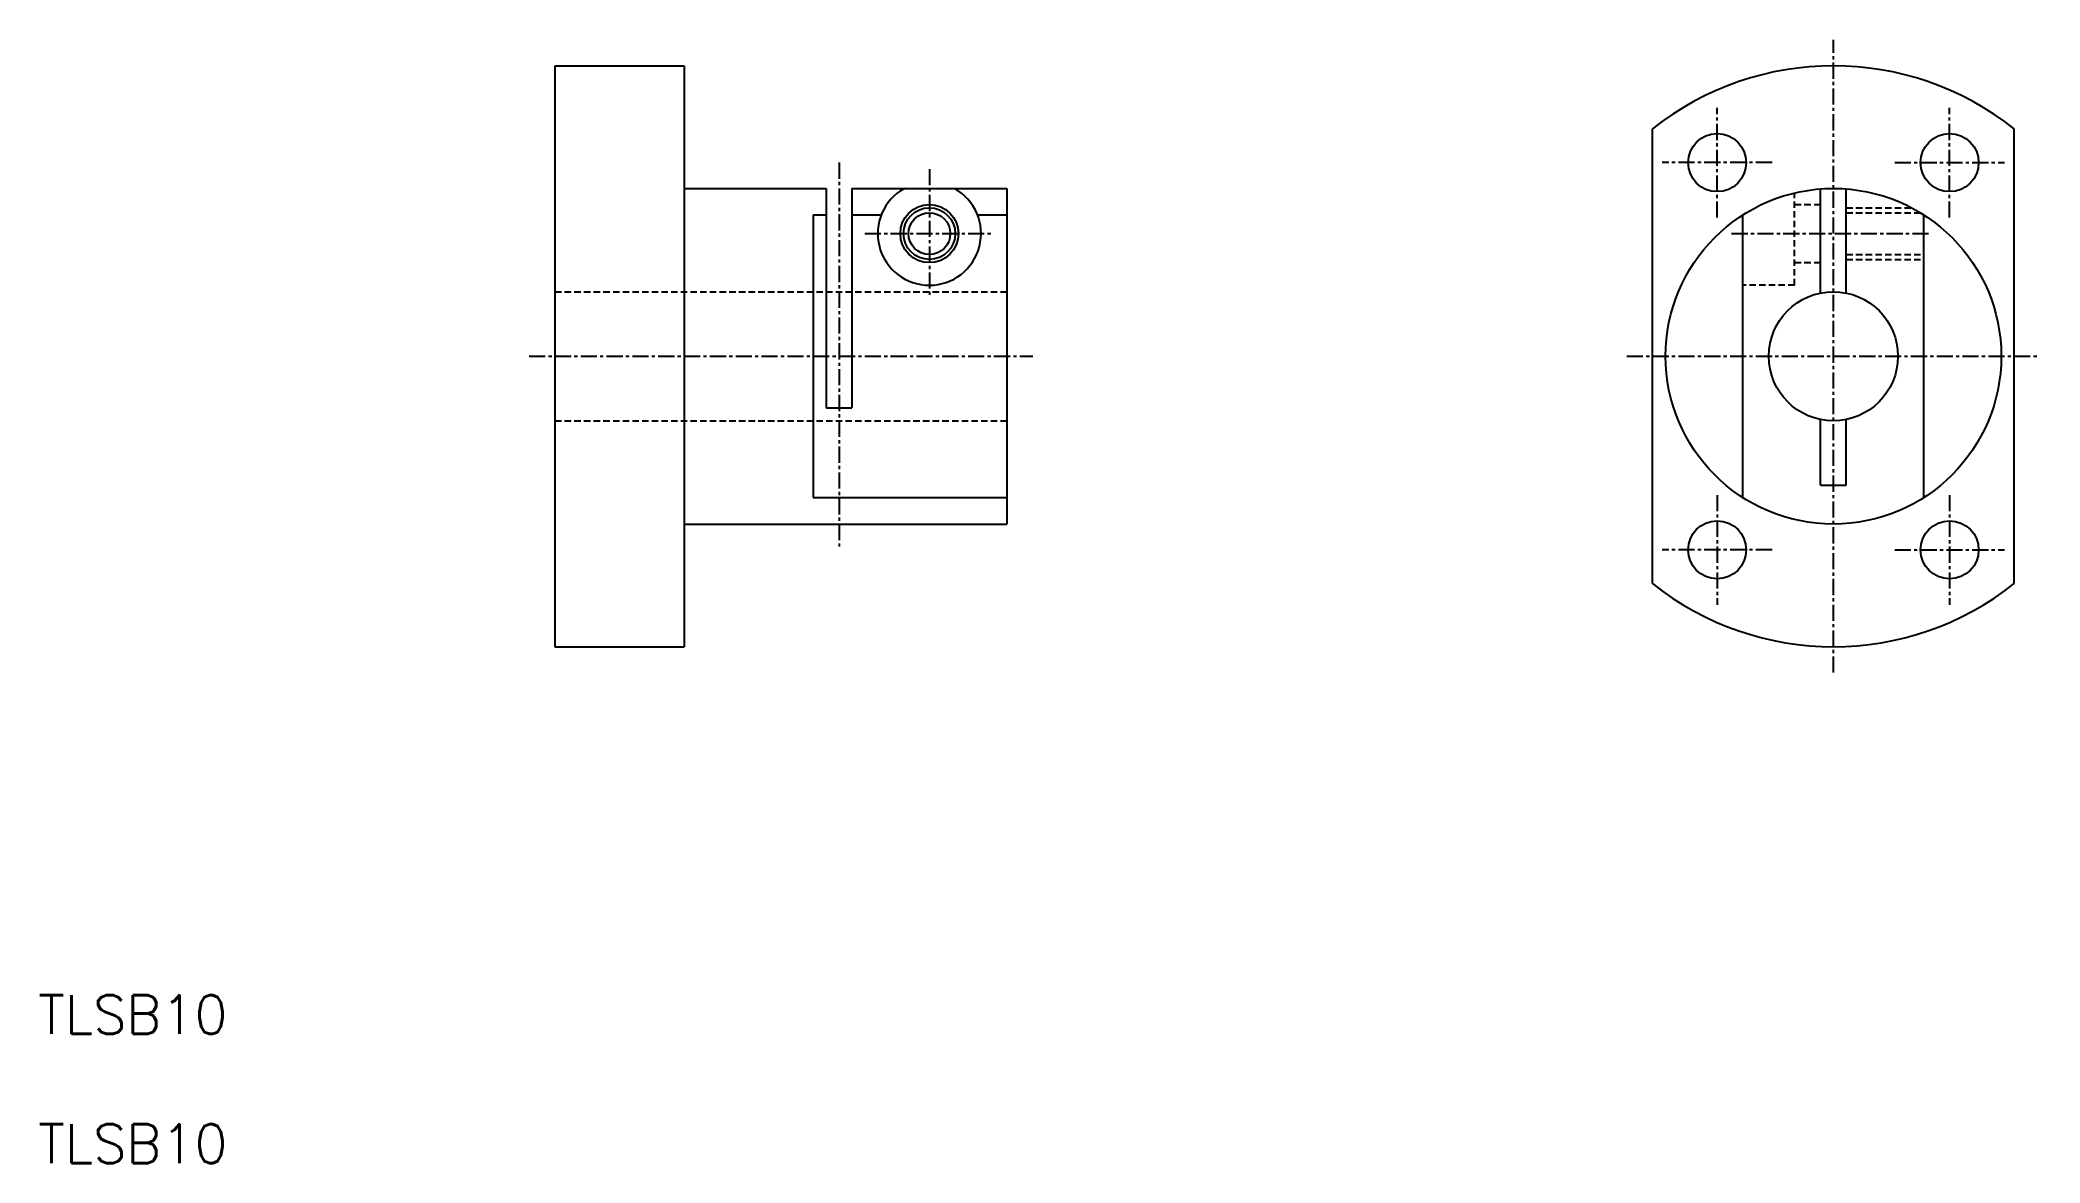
# Model space of a CAD drawing. Extents: x 10 to 165, y 10 to 97.
import ezdxf

# ---------------------------------------------------------------- set-up
doc = ezdxf.new("R2010")
doc.units = 0
doc.linetypes.add('CENTER', pattern=[2, 1.25, -0.25, 0.25, -0.25])
doc.linetypes.add('DASHED', pattern=[0.75, 0.5, -0.25])
doc.layers.get('0').update_dxf_attribs({"linetype": 'CONTINUOUS'})
doc.layers.add('CENTER', color=1, linetype='CENTER')
doc.styles.get("Standard").update_dxf_attribs({"font": 'txt.shx'})

msp = doc.modelspace()

# ---------------------------------------------------------------- linework, layer by layer
at = {"color": 7, "linetype": 'CONTINUOUS'}
for p, q in [((50, 95), (60, 95)), ((50, 95), (50, 50)), ((60, 95), (60, 50)), ((135, 54.89), (135, 90.11)), ((163, 54.89), (163, 90.11)), ((60, 85.5), (71, 85.5)), ((71, 85.5), (71, 68.5)), ((73, 85.5), (85, 85.5)), ((73, 85.5), (73, 68.5)), ((85, 85.5), (85, 59.5)), ((148, 77.4), (148, 85.46)), ((150, 77.4), (150, 85.46)), ((70, 83.45), (70, 61.55)), ((70, 83.45), (71, 83.45)), ((73, 83.45), (75.27, 83.45)), ((82.73, 83.45), (85, 83.45)), ((142, 61.55), (142, 83.45)), ((156, 61.55), (156, 83.45)), ((71, 68.5), (73, 68.5)), ((148, 62.5), (148, 67.6)), ((150, 62.5), (150, 67.6)), ((148, 62.5), (150, 62.5)), ((70, 61.55), (85, 61.55)), ((60, 59.5), (85, 59.5)), ((50, 50), (60, 50))]:
    msp.add_line(p, q, dxfattribs=at)
at = {"color": 3, "linetype": 'DASHED'}
for p, q in [((146, 78), (146, 85.15)), ((146, 84.25), (148, 84.25)), ((150, 84), (155.06, 84)), ((150, 83.62), (155.73, 83.62)), ((146, 79.75), (148, 79.75)), ((150, 80.38), (156, 80.38)), ((150, 80), (156, 80)), ((50, 77.5), (85, 77.5)), ((146, 78), (142, 78)), ((50, 67.5), (85, 67.5))]:
    msp.add_line(p, q, dxfattribs=at)
at = {"color": 7, "linetype": 'CONTINUOUS'}
for centre, radius in [((140, 87.5), 2.25), ((158, 87.5), 2.25), ((149, 72.5), 13), ((79, 82), 2.25), ((79, 82), 1.62), ((149, 72.5), 5), ((140, 57.5), 2.25), ((158, 57.5), 2.25)]:
    msp.add_circle(centre, radius, dxfattribs=at)
at = {"color": 3, "linetype": 'CONTINUOUS'}
msp.add_circle((79, 82), 2, dxfattribs=at)
at = {"color": 7, "linetype": 'CONTINUOUS'}
for centre, radius, start, end in [((149, 72.5), 22.5, 51.5214, 128.4786), ((79, 82), 4, 118.955, 61.045), ((149, 72.5), 22.5, 231.5214, 308.4786)]:
    msp.add_arc(centre, radius, start, end, dxfattribs=at)
at = {"layer": 'CENTER', "color": 1, "linetype": 'CENTER'}
for p, q in [((149, 48), (149, 97)), ((140, 83.25), (140, 91.75)), ((158, 83.25), (158, 91.75)), ((72, 87.5), (72, 57.5)), ((79, 87), (79, 77)), ((144.25, 87.5), (135.75, 87.5)), ((153.75, 87.5), (162.25, 87.5)), ((74, 82), (84, 82)), ((141.12, 82), (156.56, 82)), ((48, 72.5), (87, 72.5)), ((133, 72.5), (165, 72.5)), ((140, 61.75), (140, 53.25)), ((158, 61.75), (158, 53.25)), ((144.25, 57.5), (135.75, 57.5)), ((153.75, 57.5), (162.25, 57.5))]:
    msp.add_line(p, q, dxfattribs=at)

# ---------------------------------------------------------------- texts
at = {"color": 7, "linetype": 'CONTINUOUS'}
for p in [(10, 20), (10, 10)]:
    msp.add_text('TLSB10', height=3, dxfattribs=at).set_placement(p)

doc.saveas('drawing.dxf')
